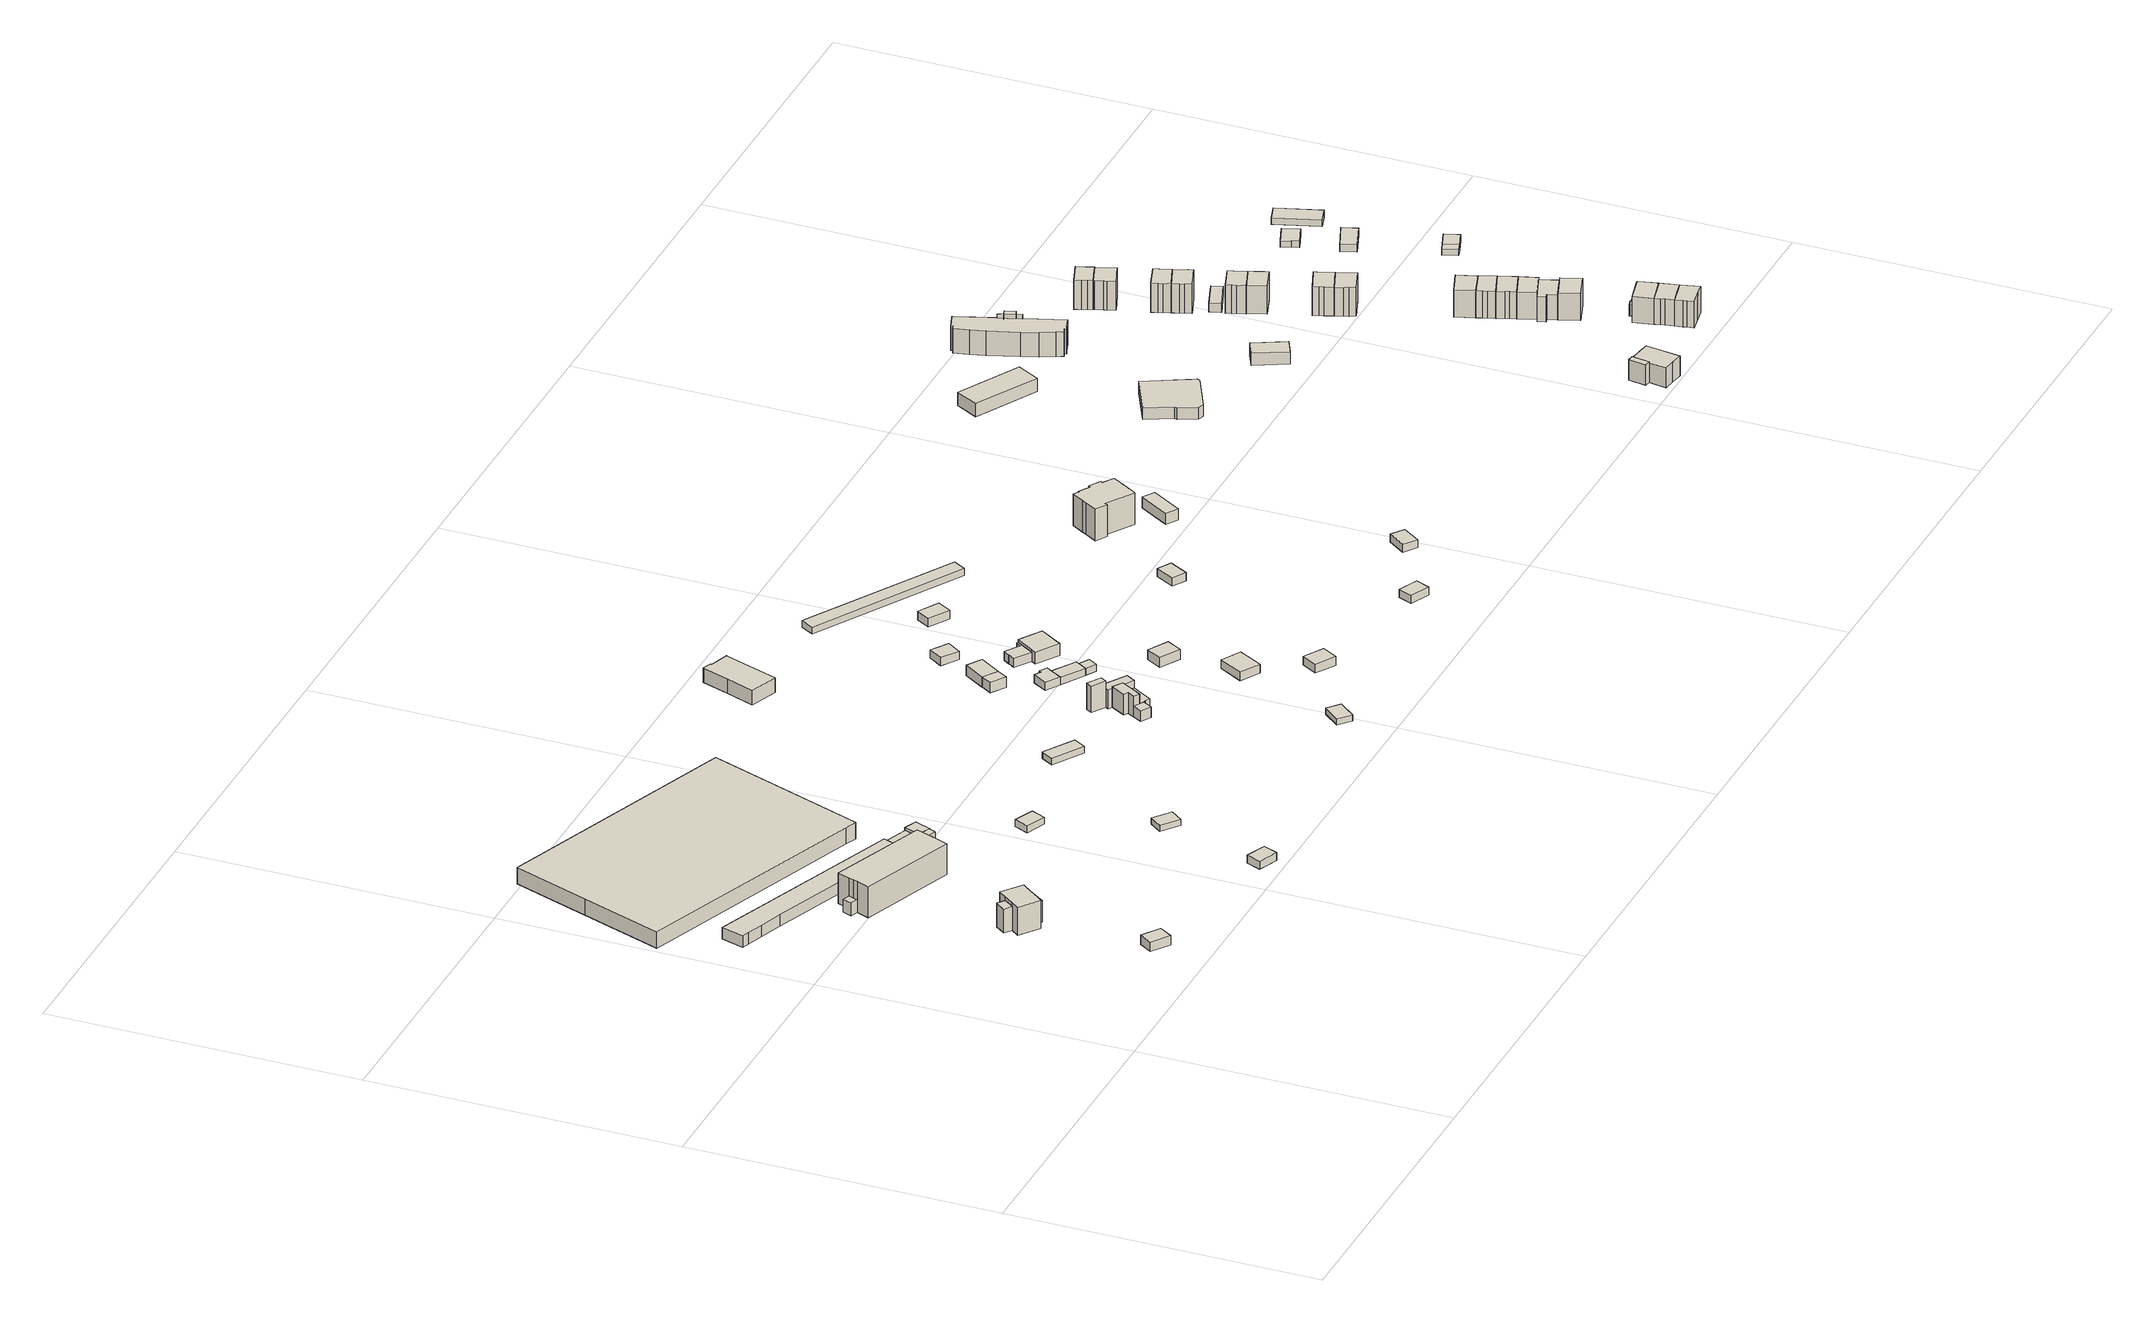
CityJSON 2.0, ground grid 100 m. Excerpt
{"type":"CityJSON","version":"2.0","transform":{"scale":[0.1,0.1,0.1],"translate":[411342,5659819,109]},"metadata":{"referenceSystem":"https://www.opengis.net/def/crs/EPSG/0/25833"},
"CityObjects":{
"building1":{"type":"Building","attributes":{"Dachtyp_tdc":"tdcGableRoof","Gemeindeschluessel":14612000,"Dachneigung":18.76,"QualitaetDacherkennung":79,"Geometrietyp2DReferenz":"3000","measuredHeight":3.49,"function":"31001_9998","roofType":"3100"},"geometry":[{"type":"Solid","lod":"1","boundaries":[[[[0,1,2,3]],[[4,5,6,7]],[[3,5,4,0]],[[2,6,5,3]],[[1,7,6,2]],[[0,4,7,1]]]]}]},
"building2":{"type":"Building","attributes":{"Gemeindeschluessel":14612000,"Geometrietyp2DReferenz":"3000","function":"31001_9998","roofType":"9999"},"children":["building2-1","building2-2","building2-3"]},
"building2-1":{"type":"BuildingPart","attributes":{"Dachtyp_tdc":"tdcGableRoof","Dachneigung":20.55,"QualitaetDacherkennung":60,"Geometrietyp2DReferenz":"3000","measuredHeight":8.42,"roofType":"3100"},"parents":["building2"],"geometry":[{"type":"Solid","lod":"1","boundaries":[[[[8,9,10,11]],[[12,13,14,15]],[[11,13,12,8]],[[10,14,13,11]],[[9,15,14,10]],[[8,12,15,9]]]]}]},
"building2-2":{"type":"BuildingPart","attributes":{"Dachtyp_tdc":"tdcHipRoof","Dachneigung":43.3,"QualitaetDacherkennung":81,"Geometrietyp2DReferenz":"3000","measuredHeight":11.44,"roofType":"3200"},"parents":["building2"],"geometry":[{"type":"Solid","lod":"1","boundaries":[[[[16,17,18,19,20,21,22,23,24]],[[25,26,27,12,15,28,29,30,31]],[[24,25,31,16]],[[23,26,25,24]],[[22,27,26,23]],[[21,12,27,22]],[[20,15,12,21]],[[19,28,15,20]],[[18,29,28,19]],[[17,30,29,18]],[[16,31,30,17]]]]}]},
"building2-3":{"type":"BuildingPart","attributes":{"Dachtyp_tdc":"tdcPolyFlatRoof","Dachneigung":22,"QualitaetDacherkennung":55,"Geometrietyp2DReferenz":"3000","measuredHeight":7.51,"roofType":"2100"},"parents":["building2"],"geometry":[{"type":"Solid","lod":"1","boundaries":[[[[32,33,34,35]],[[36,25,31,37]],[[35,25,36,32]],[[34,31,25,35]],[[33,37,31,34]],[[32,36,37,33]]]]}]},
"building3":{"type":"Building","attributes":{"Dachtyp_tdc":"tdcPolyFlatRoof","Gemeindeschluessel":14612000,"Dachneigung":0,"QualitaetDacherkennung":43,"Geometrietyp2DReferenz":"3000","measuredHeight":3.78,"function":"31001_9998","roofType":"1000"},"geometry":[{"type":"Solid","lod":"1","boundaries":[[[[38,39,40,41,42,43,44]],[[45,46,47,48,49,50,51]],[[44,46,45,38]],[[43,47,46,44]],[[42,48,47,43]],[[41,49,48,42]],[[40,50,49,41]],[[39,51,50,40]],[[38,45,51,39]]]]}]},
"building4":{"type":"Building","attributes":{"Gemeindeschluessel":14612000,"Geometrietyp2DReferenz":"3000","function":"31001_2000","roofType":"9999"},"children":["building4-1","building4-2"]},
"building4-1":{"type":"BuildingPart","attributes":{"Dachtyp_tdc":"tdcGableRoof","Dachneigung":36.92,"QualitaetDacherkennung":88,"Geometrietyp2DReferenz":"3000","measuredHeight":12.63,"roofType":"3100"},"parents":["building4"],"geometry":[{"type":"Solid","lod":"1","boundaries":[[[[52,53,54,55,56,57,58,59]],[[60,61,62,63,64,65,66,67]],[[58,61,60,59]],[[57,62,61,58]],[[56,63,62,57]],[[55,64,63,56]],[[54,65,64,55]],[[53,66,65,54]],[[52,67,66,53]],[[59,60,67,52]]]]}]},
"building4-2":{"type":"BuildingPart","attributes":{"Dachtyp_tdc":"tdcFreeFormRoof","Dachneigung":44.71,"QualitaetDacherkennung":30,"Geometrietyp2DReferenz":"3000","measuredHeight":4.96,"roofType":"5000"},"parents":["building4"],"geometry":[{"type":"Solid","lod":"1","boundaries":[[[[68,69,70,71]],[[60,72,73,62]],[[71,72,60,68]],[[70,73,72,71]],[[69,62,73,70]],[[68,60,62,69]]]]}]},
"building5":{"type":"Building","attributes":{"Dachtyp_tdc":"tdcPolyFlatRoof","Gemeindeschluessel":14612000,"Dachneigung":0,"QualitaetDacherkennung":41,"Geometrietyp2DReferenz":"3000","measuredHeight":5.49,"function":"31001_9998","roofType":"1000"},"geometry":[{"type":"Solid","lod":"1","boundaries":[[[[74,75,76,77,78,79,80]],[[81,82,83,84,85,86,87]],[[80,82,81,74]],[[79,83,82,80]],[[78,84,83,79]],[[77,85,84,78]],[[76,86,85,77]],[[75,87,86,76]],[[74,81,87,75]]]]}]},
"building6":{"type":"Building","attributes":{"Dachtyp_tdc":"tdcPolyFlatRoof","Gemeindeschluessel":14612000,"Dachneigung":0,"QualitaetDacherkennung":83,"Geometrietyp2DReferenz":"3000","measuredHeight":2.8,"function":"31001_9998","roofType":"1000"},"geometry":[{"type":"Solid","lod":"1","boundaries":[[[[88,89,90,91]],[[48,47,92,93]],[[91,47,48,88]],[[90,92,47,91]],[[89,93,92,90]],[[88,48,93,89]]]]}]},
"building7":{"type":"Building","attributes":{"Dachtyp_tdc":"tdcGableRoof","Gemeindeschluessel":14612000,"Dachneigung":10.22,"QualitaetDacherkennung":49,"Geometrietyp2DReferenz":"3000","measuredHeight":3.16,"function":"31001_9998","roofType":"3100"},"geometry":[{"type":"Solid","lod":"1","boundaries":[[[[94,95,96,97]],[[98,99,100,101]],[[97,99,98,94]],[[96,100,99,97]],[[95,101,100,96]],[[94,98,101,95]]]]}]},
"building8":{"type":"Building","attributes":{"Dachtyp_tdc":"tdcPolyFlatRoof","Gemeindeschluessel":14612000,"Dachneigung":3.29,"QualitaetDacherkennung":70,"Geometrietyp2DReferenz":"3000","measuredHeight":3.01,"function":"31001_9998","roofType":"2100"},"geometry":[{"type":"Solid","lod":"1","boundaries":[[[[102,103,104,105,106,107]],[[108,109,110,111,112,113]],[[107,109,108,102]],[[106,110,109,107]],[[105,111,110,106]],[[104,112,111,105]],[[103,113,112,104]],[[102,108,113,103]]]]}]},
"building9":{"type":"Building","attributes":{"Dachtyp_tdc":"tdcPolyFlatRoof","Gemeindeschluessel":14612000,"Dachneigung":0,"QualitaetDacherkennung":0,"Geometrietyp2DReferenz":"3000","BezugspunktDach":"2000","measuredHeight":3,"function":"31001_9998"},"geometry":[{"type":"Solid","lod":"1","boundaries":[[[[114,115,116,117,118,119]],[[120,121,122,123,124,125]],[[119,121,120,114]],[[118,122,121,119]],[[117,123,122,118]],[[116,124,123,117]],[[115,125,124,116]],[[114,120,125,115]]]]}]},
"building10":{"type":"Building","attributes":{"Dachtyp_tdc":"tdcPolyFlatRoof","Gemeindeschluessel":14612000,"Dachneigung":6.06,"QualitaetDacherkennung":74,"Geometrietyp2DReferenz":"3000","measuredHeight":2.63,"function":"31001_9998","roofType":"2100"},"geometry":[{"type":"Solid","lod":"1","boundaries":[[[[126,127,128,129]],[[130,131,132,133]],[[129,131,130,126]],[[128,132,131,129]],[[127,133,132,128]],[[126,130,133,127]]]]}]},
"building11":{"type":"Building","attributes":{"Dachtyp_tdc":"tdcGableRoof","Gemeindeschluessel":14612000,"Dachneigung":10.27,"QualitaetDacherkennung":65,"Geometrietyp2DReferenz":"3000","measuredHeight":2.64,"function":"31001_9998","roofType":"3100"},"geometry":[{"type":"Solid","lod":"1","boundaries":[[[[134,135,136,137]],[[138,139,140,141]],[[137,139,138,134]],[[136,140,139,137]],[[135,141,140,136]],[[134,138,141,135]]]]}]},
"building12":{"type":"Building","attributes":{"Dachtyp_tdc":"tdcGableRoof","Gemeindeschluessel":14612000,"Dachneigung":10.96,"QualitaetDacherkennung":40,"Geometrietyp2DReferenz":"3000","measuredHeight":2.46,"function":"31001_9998","roofType":"3100"},"geometry":[{"type":"Solid","lod":"1","boundaries":[[[[142,143,144,145]],[[146,147,148,149]],[[145,147,146,142]],[[144,148,147,145]],[[143,149,148,144]],[[142,146,149,143]]]]}]},
"building13":{"type":"Building","attributes":{"Gemeindeschluessel":14612000,"Dachorientierung":0,"MittlereTraufHoehe":114.81,"ObjektHoehe":3.58,"BodenHoehe":111.23,"Geometrietyp2DReferenz":"3000","BezugspunktDach":"2000","AbsoluteHoehe":114.81,"Dachflaeche":12.66,"measuredHeight":3.58,"function":"31001_9998","storeysAboveGround":1},"geometry":[{"type":"Solid","lod":"1","boundaries":[[[[150,151,152,153,154]],[[155,156,157,158,159]],[[154,156,155,150]],[[153,157,156,154]],[[152,158,157,153]],[[151,159,158,152]],[[150,155,159,151]]]]}]},
"building14":{"type":"Building","attributes":{"Gemeindeschluessel":14612000,"Dachneigung":90,"Dachorientierung":0,"MittlereTraufHoehe":117.95,"QualitaetDacherkennung":23,"ObjektHoehe":6.83,"BodenHoehe":111.12,"Geometrietyp2DReferenz":"3000","AbsoluteHoehe":117.95,"Dachflaeche":26.39,"measuredHeight":6.83,"function":"31001_9998","roofType":"1000","storeysAboveGround":2},"geometry":[{"type":"Solid","lod":"1","boundaries":[[[[160,161,162,163,164,165]],[[166,167,168,169,170,171]],[[165,167,166,160]],[[164,168,167,165]],[[163,169,168,164]],[[162,170,169,163]],[[161,171,170,162]],[[160,166,171,161]]]]}]},
"building15":{"type":"Building","attributes":{"Gemeindeschluessel":14612000,"Dachneigung":50.22,"Dachorientierung":-58.35,"MittlereTraufHoehe":119.28,"QualitaetDacherkennung":85,"ObjektHoehe":9.28,"BodenHoehe":110.99,"Geometrietyp2DReferenz":"3000","AbsoluteHoehe":120.27,"Dachflaeche":15.96,"measuredHeight":9.28,"function":"31001_9998","roofType":"3100","storeysAboveGround":3},"geometry":[{"type":"Solid","lod":"1","boundaries":[[[[172,173,174,175]],[[176,177,178,179]],[[175,177,176,172]],[[174,178,177,175]],[[173,179,178,174]],[[172,176,179,173]]]]}]},
"building16":{"type":"Building","attributes":{"Dachtyp_tdc":"tdcGableRoof","Gemeindeschluessel":14612000,"Dachneigung":14.35,"QualitaetDacherkennung":83,"Geometrietyp2DReferenz":"3000","measuredHeight":2.46,"function":"31001_9998","roofType":"3100"},"geometry":[{"type":"Solid","lod":"1","boundaries":[[[[180,181,182,183]],[[184,185,186,187]],[[183,185,184,180]],[[182,186,185,183]],[[181,187,186,182]],[[180,184,187,181]]]]}]},
"building17":{"type":"Building","attributes":{"Gemeindeschluessel":14612000,"Dachorientierung":0,"MittlereTraufHoehe":114.81,"ObjektHoehe":3.73,"BodenHoehe":111.08,"Geometrietyp2DReferenz":"3000","BezugspunktDach":"2000","AbsoluteHoehe":114.81,"Dachflaeche":32.13,"measuredHeight":3.73,"function":"31001_9998","storeysAboveGround":1},"geometry":[{"type":"Solid","lod":"1","boundaries":[[[[153,152,188,189,190,191,192]],[[170,169,193,194,195,196,197]],[[192,169,170,153]],[[191,193,169,192]],[[190,194,193,191]],[[189,195,194,190]],[[188,196,195,189]],[[152,197,196,188]],[[153,170,197,152]]]]}]},
"building18":{"type":"Building","attributes":{"Dachtyp_tdc":"tdcHipAndGableRoof","Gemeindeschluessel":14612000,"Dachneigung":10.67,"QualitaetDacherkennung":91,"Geometrietyp2DReferenz":"3000","measuredHeight":5.79,"function":"31001_9998","roofType":"5000"},"geometry":[{"type":"Solid","lod":"1","boundaries":[[[[198,199,200,201,202,203,204,205]],[[206,207,208,209,210,211,212,213]],[[205,207,206,198]],[[204,208,207,205]],[[203,209,208,204]],[[202,210,209,203]],[[201,211,210,202]],[[200,212,211,201]],[[199,213,212,200]],[[198,206,213,199]]]]}]},
"building19":{"type":"Building","attributes":{"Gemeindeschluessel":14612000,"Dachneigung":38.06,"Dachorientierung":-58.44,"MittlereTraufHoehe":116.89,"QualitaetDacherkennung":11,"ObjektHoehe":7.44,"BodenHoehe":111.04,"Geometrietyp2DReferenz":"3000","AbsoluteHoehe":118.48,"Dachflaeche":53.34,"measuredHeight":7.44,"function":"31001_9998","roofType":"3100","storeysAboveGround":2},"geometry":[{"type":"Solid","lod":"1","boundaries":[[[[214,215,216,217,218,219,220,221,222]],[[223,224,178,225,177,226,227,228,229]],[[222,224,223,214]],[[221,178,224,222]],[[220,225,178,221]],[[219,177,225,220]],[[218,226,177,219]],[[217,227,226,218]],[[216,228,227,217]],[[215,229,228,216]],[[214,223,229,215]]]]}]},
"building20":{"type":"Building","attributes":{"Dachtyp_tdc":"tdcGableRoof","Gemeindeschluessel":14612000,"Dachneigung":19.97,"QualitaetDacherkennung":73,"Geometrietyp2DReferenz":"3000","measuredHeight":3.93,"function":"31001_9998","roofType":"3100"},"geometry":[{"type":"Solid","lod":"1","boundaries":[[[[230,231,232,233]],[[234,235,236,237]],[[233,235,234,230]],[[232,236,235,233]],[[231,237,236,232]],[[230,234,237,231]]]]}]},
"building21":{"type":"Building","attributes":{"Dachtyp_tdc":"tdcPolyFlatRoof","Gemeindeschluessel":14612000,"Dachneigung":2.63,"QualitaetDacherkennung":85,"Geometrietyp2DReferenz":"3000","measuredHeight":2.84,"function":"31001_9998","roofType":"2100"},"geometry":[{"type":"Solid","lod":"1","boundaries":[[[[238,239,240,241,242,243,244]],[[245,246,247,248,249,250,251]],[[244,246,245,238]],[[243,247,246,244]],[[242,248,247,243]],[[241,249,248,242]],[[240,250,249,241]],[[239,251,250,240]],[[238,245,251,239]]]]}]},
"building22":{"type":"Building","attributes":{"Dachtyp_tdc":"tdcGableRoof","Gemeindeschluessel":14612000,"Dachneigung":19.87,"QualitaetDacherkennung":83,"Geometrietyp2DReferenz":"3000","measuredHeight":4.02,"function":"31001_9998","roofType":"3100"},"geometry":[{"type":"Solid","lod":"1","boundaries":[[[[233,232,252,253]],[[254,255,256,257]],[[253,255,254,233]],[[252,256,255,253]],[[232,257,256,252]],[[233,254,257,232]]]]}]},
"building23":{"type":"Building","attributes":{"Dachtyp_tdc":"tdcPolyFlatRoof","Gemeindeschluessel":14612000,"Dachneigung":2.85,"QualitaetDacherkennung":85,"Geometrietyp2DReferenz":"3000","measuredHeight":2.58,"function":"31001_9998","roofType":"2100"},"geometry":[{"type":"Solid","lod":"1","boundaries":[[[[258,259,260,261]],[[262,263,264,265]],[[261,263,262,258]],[[260,264,263,261]],[[259,265,264,260]],[[258,262,265,259]]]]}]},
"building24":{"type":"Building","attributes":{"Gemeindeschluessel":14612000,"Dachneigung":84.89,"Dachorientierung":0,"MittlereTraufHoehe":113.29,"QualitaetDacherkennung":95,"ObjektHoehe":2.46,"BodenHoehe":110.98,"Geometrietyp2DReferenz":"3000","AbsoluteHoehe":113.45,"Dachflaeche":13.43,"measuredHeight":2.46,"function":"31001_9998","roofType":"2100","storeysAboveGround":1},"geometry":[{"type":"Solid","lod":"1","boundaries":[[[[261,266,267,268]],[[269,270,271,272]],[[268,270,269,261]],[[267,271,270,268]],[[266,272,271,267]],[[261,269,272,266]]]]}]},
"building25":{"type":"Building","attributes":{"Dachtyp_tdc":"tdcGableRoof","Gemeindeschluessel":14612000,"Dachneigung":10.05,"QualitaetDacherkennung":72,"Geometrietyp2DReferenz":"3000","measuredHeight":3.07,"function":"31001_9998","roofType":"3100"},"geometry":[{"type":"Solid","lod":"1","boundaries":[[[[273,274,275,276]],[[277,278,279,280]],[[276,278,277,273]],[[275,279,278,276]],[[274,280,279,275]],[[273,277,280,274]]]]}]},
"building26":{"type":"Building","attributes":{"Dachtyp_tdc":"tdcHipAndGableRoof","Gemeindeschluessel":14612000,"Dachneigung":10.81,"QualitaetDacherkennung":69,"Geometrietyp2DReferenz":"3000","measuredHeight":3.48,"function":"31001_9998","roofType":"5000"},"geometry":[{"type":"Solid","lod":"1","boundaries":[[[[281,282,283,284]],[[285,286,287,288]],[[284,286,285,281]],[[283,287,286,284]],[[282,288,287,283]],[[281,285,288,282]]]]}]},
"building27":{"type":"Building","attributes":{"Gemeindeschluessel":14612000,"Geometrietyp2DReferenz":"3000","function":"31001_9998","roofType":"9999"},"children":["building27-1","building27-2"]},
"building27-1":{"type":"BuildingPart","attributes":{"Dachtyp_tdc":"tdcGableRoof","Dachneigung":31.7,"QualitaetDacherkennung":81,"Geometrietyp2DReferenz":"3000","measuredHeight":4.38,"roofType":"3100"},"parents":["building27"],"geometry":[{"type":"Solid","lod":"1","boundaries":[[[[289,290,291,292,293,294,295,296,297]],[[298,299,300,301,302,303,304,305,306]],[[297,299,298,289]],[[296,300,299,297]],[[295,301,300,296]],[[294,302,301,295]],[[293,303,302,294]],[[292,304,303,293]],[[291,305,304,292]],[[290,306,305,291]],[[289,298,306,290]]]]}]},
"building27-2":{"type":"BuildingPart","attributes":{"Dachtyp_tdc":"tdcGableRoof","Dachneigung":28.11,"QualitaetDacherkennung":54,"Geometrietyp2DReferenz":"3000","measuredHeight":5.59,"roofType":"3100"},"parents":["building27"],"geometry":[{"type":"Solid","lod":"1","boundaries":[[[[307,308,309,310,311]],[[312,313,301,299,314]],[[311,313,312,307]],[[310,301,313,311]],[[309,299,301,310]],[[308,314,299,309]],[[307,312,314,308]]]]}]},
"building28":{"type":"Building","attributes":{"Dachtyp_tdc":"tdcPolyFlatRoof","Gemeindeschluessel":14612000,"Dachneigung":7.07,"QualitaetDacherkennung":55,"Geometrietyp2DReferenz":"3000","measuredHeight":3.62,"function":"31001_9998","roofType":"2100"},"geometry":[{"type":"Solid","lod":"1","boundaries":[[[[315,316,317,318]],[[319,320,321,322]],[[318,320,319,315]],[[317,321,320,318]],[[316,322,321,317]],[[315,319,322,316]]]]}]},
"building29":{"type":"Building","attributes":{"Dachtyp_tdc":"tdcPolyFlatRoof","Gemeindeschluessel":14612000,"Dachneigung":5.15,"QualitaetDacherkennung":80,"Geometrietyp2DReferenz":"3000","measuredHeight":3.19,"function":"31001_9998","roofType":"2100"},"geometry":[{"type":"Solid","lod":"1","boundaries":[[[[323,324,325,326]],[[327,328,329,330]],[[326,328,327,323]],[[325,329,328,326]],[[324,330,329,325]],[[323,327,330,324]]]]}]},
"building30":{"type":"Building","attributes":{"Dachtyp_tdc":"tdcGableRoof","Gemeindeschluessel":14612000,"Dachneigung":17.41,"QualitaetDacherkennung":77,"Geometrietyp2DReferenz":"3000","measuredHeight":3.36,"function":"31001_9998","roofType":"3100"},"geometry":[{"type":"Solid","lod":"1","boundaries":[[[[331,332,333,334]],[[335,336,337,338]],[[334,336,335,331]],[[333,337,336,334]],[[332,338,337,333]],[[331,335,338,332]]]]}]},
"building31":{"type":"Building","attributes":{"Dachtyp_tdc":"tdcPolyFlatRoof","Gemeindeschluessel":14612000,"Dachneigung":2.68,"QualitaetDacherkennung":84,"Geometrietyp2DReferenz":"3000","measuredHeight":2.39,"function":"31001_2463","roofType":"2100"},"geometry":[{"type":"Solid","lod":"1","boundaries":[[[[339,340,341,342]],[[343,344,345,346]],[[342,344,343,339]],[[341,345,344,342]],[[340,346,345,341]],[[339,343,346,340]]]]}]},
"building32":{"type":"Building","attributes":{"Dachtyp_tdc":"tdcGableRoof","Gemeindeschluessel":14612000,"Dachneigung":17.15,"QualitaetDacherkennung":74,"Geometrietyp2DReferenz":"3000","measuredHeight":3.18,"function":"31001_9998","roofType":"3100"},"geometry":[{"type":"Solid","lod":"1","boundaries":[[[[347,348,349,350]],[[351,352,353,354]],[[350,352,351,347]],[[349,353,352,350]],[[348,354,353,349]],[[347,351,354,348]]]]}]},
"building33":{"type":"Building","attributes":{"Dachtyp_tdc":"tdcGableRoof","Gemeindeschluessel":14612000,"Dachneigung":19.45,"QualitaetDacherkennung":56,"Geometrietyp2DReferenz":"3000","measuredHeight":3.35,"function":"31001_9998","roofType":"3100"},"geometry":[{"type":"Solid","lod":"1","boundaries":[[[[355,356,357,358]],[[359,360,361,362]],[[358,360,359,355]],[[357,361,360,358]],[[356,362,361,357]],[[355,359,362,356]]]]}]},
"building34":{"type":"Building","attributes":{"Dachtyp_tdc":"tdcGableRoof","Gemeindeschluessel":14612000,"Dachneigung":18.23,"QualitaetDacherkennung":83,"Geometrietyp2DReferenz":"3000","measuredHeight":3.17,"function":"31001_9998","roofType":"3100"},"geometry":[{"type":"Solid","lod":"1","boundaries":[[[[363,364,365,366]],[[367,368,369,370]],[[366,368,367,363]],[[365,369,368,366]],[[364,370,369,365]],[[363,367,370,364]]]]}]},
"building35":{"type":"Building","attributes":{"Dachtyp_tdc":"tdcGableRoof","Gemeindeschluessel":14612000,"Dachneigung":39.21,"QualitaetDacherkennung":59,"Geometrietyp2DReferenz":"3000","measuredHeight":13.06,"function":"31001_9998","roofType":"3100"},"geometry":[{"type":"Solid","lod":"1","boundaries":[[[[371,372,373,374,375,376,377,378,379,380,381,382,383,384,385,386,387,388,389]],[[390,391,392,393,394,395,396,397,398,399,400,401,402,403,404,405,406,407,408]],[[389,391,390,371]],[[388,392,391,389]],[[387,393,392,388]],[[386,394,393,387]],[[385,395,394,386]],[[384,396,395,385]],[[383,397,396,384]],[[382,398,397,383]],[[381,399,398,382]],[[380,400,399,381]],[[379,401,400,380]],[[378,402,401,379]],[[377,403,402,378]],[[376,404,403,377]],[[375,405,404,376]],[[374,406,405,375]],[[373,407,406,374]],[[372,408,407,373]],[[371,390,408,372]]]]}]},
"building36":{"type":"Building","attributes":{"Dachtyp_tdc":"tdcPolyFlatRoof","Gemeindeschluessel":14612000,"Dachneigung":3.29,"QualitaetDacherkennung":77,"Geometrietyp2DReferenz":"3000","measuredHeight":3.8,"function":"31001_9998","roofType":"2100"},"geometry":[{"type":"Solid","lod":"1","boundaries":[[[[409,410,411,412]],[[413,414,415,416]],[[412,414,413,409]],[[411,415,414,412]],[[410,416,415,411]],[[409,413,416,410]]]]}]},
"building37":{"type":"Building","attributes":{"Dachtyp_tdc":"tdcPolyFlatRoof","Gemeindeschluessel":14612000,"Dachneigung":0,"QualitaetDacherkennung":84,"Geometrietyp2DReferenz":"3000","measuredHeight":3.96,"function":"31001_2000","roofType":"1000"},"geometry":[{"type":"Solid","lod":"1","boundaries":[[[[417,418,419,420,421,422,423,424]],[[425,426,427,428,429,430,431,432]],[[424,426,425,417]],[[423,427,426,424]],[[422,428,427,423]],[[421,429,428,422]],[[420,430,429,421]],[[419,431,430,420]],[[418,432,431,419]],[[417,425,432,418]]]]}]},
"building38":{"type":"Building","attributes":{"Dachtyp_tdc":"tdcPolyFlatRoof","Gemeindeschluessel":14612000,"Dachneigung":4.8,"QualitaetDacherkennung":87,"Geometrietyp2DReferenz":"3000","measuredHeight":4.77,"function":"31001_2000","roofType":"2100"},"geometry":[{"type":"Solid","lod":"1","boundaries":[[[[433,434,435,436]],[[437,438,439,440]],[[436,438,437,433]],[[435,439,438,436]],[[434,440,439,435]],[[433,437,440,434]]]]}]},
"building39":{"type":"Building","attributes":{"Dachtyp_tdc":"tdcPolyFlatRoof","Gemeindeschluessel":14612000,"Dachneigung":0,"QualitaetDacherkennung":77,"Geometrietyp2DReferenz":"3000","measuredHeight":4.09,"function":"31001_9998","roofType":"1000"},"geometry":[{"type":"Solid","lod":"1","boundaries":[[[[441,442,443,444]],[[445,446,447,448]],[[444,446,445,441]],[[443,447,446,444]],[[442,448,447,443]],[[441,445,448,442]]]]}]},
"building40":{"type":"Building","attributes":{"Gemeindeschluessel":14612000,"Geometrietyp2DReferenz":"3000","function":"31001_2000","roofType":"9999"},"children":["building40-1","building40-2"]},
"building40-1":{"type":"BuildingPart","attributes":{"Dachtyp_tdc":"tdcPolyFlatRoof","Dachneigung":39.22,"QualitaetDacherkennung":48,"Geometrietyp2DReferenz":"3000","measuredHeight":10.29,"roofType":"2100"},"parents":["building40"],"geometry":[{"type":"Solid","lod":"1","boundaries":[[[[449,450,451,452,453,454,455]],[[456,457,458,459,460,461,462]],[[455,456,462,449]],[[454,457,456,455]],[[453,458,457,454]],[[452,459,458,453]],[[451,460,459,452]],[[450,461,460,451]],[[449,462,461,450]]]]}]},
"building40-2":{"type":"BuildingPart","attributes":{"Dachtyp_tdc":"tdcGableRoof","Dachneigung":13.71,"QualitaetDacherkennung":61,"Geometrietyp2DReferenz":"3000","measuredHeight":9.02,"roofType":"3100"},"parents":["building40"],"geometry":[{"type":"Solid","lod":"1","boundaries":[[[[463,464,465,466,467,468,469,470,471,472,473,474,475,476,477,478,479,480,481]],[[482,483,484,485,486,487,488,489,490,491,492,493,462,461,460,494,495,496,497]],[[481,483,482,463]],[[480,484,483,481]],[[479,485,484,480]],[[478,486,485,479]],[[477,487,486,478]],[[476,488,487,477]],[[475,489,488,476]],[[474,490,489,475]],[[473,491,490,474]],[[472,492,491,473]],[[471,493,492,472]],[[470,462,493,471]],[[469,461,462,470]],[[468,460,461,469]],[[467,494,460,468]],[[466,495,494,467]],[[465,496,495,466]],[[464,497,496,465]],[[463,482,497,464]]]]}]},
"building41":{"type":"Building","attributes":{"Gemeindeschluessel":14612000,"Geometrietyp2DReferenz":"3000","function":"31001_9998","roofType":"9999"},"children":["building41-1","building41-2"]},
"building41-1":{"type":"BuildingPart","attributes":{"Dachtyp_tdc":"tdcPolyFlatRoof","Dachneigung":13.84,"QualitaetDacherkennung":83,"Geometrietyp2DReferenz":"3000","measuredHeight":7.12,"roofType":"2100"},"parents":["building41"],"geometry":[{"type":"Solid","lod":"1","boundaries":[[[[498,499,500,501]],[[502,503,504,505]],[[501,503,502,498]],[[500,504,503,501]],[[499,505,504,500]],[[498,502,505,499]]]]}]},
"building41-2":{"type":"BuildingPart","attributes":{"Dachtyp_tdc":"tdcGableRoof","Dachneigung":47.45,"QualitaetDacherkennung":80,"Geometrietyp2DReferenz":"3000","measuredHeight":8.79,"roofType":"3100"},"parents":["building41"],"geometry":[{"type":"Solid","lod":"1","boundaries":[[[[506,507,508,509,510,511,512,513,514]],[[515,516,517,518,502,505,519,520,521]],[[514,516,515,506]],[[513,517,516,514]],[[512,518,517,513]],[[511,502,518,512]],[[510,505,502,511]],[[509,519,505,510]],[[508,520,519,509]],[[507,521,520,508]],[[506,515,521,507]]]]}]},
"building42":{"type":"Building","attributes":{"Dachtyp_tdc":"tdcFreeFormRoof","Gemeindeschluessel":14612000,"Dachneigung":47.28,"QualitaetDacherkennung":59,"Geometrietyp2DReferenz":"3000","measuredHeight":11.76,"function":"31001_9998","roofType":"5000"},"geometry":[{"type":"Solid","lod":"1","boundaries":[[[[522,523,524,525,526,527]],[[528,529,530,531,532,533]],[[527,529,528,522]],[[526,530,529,527]],[[525,531,530,526]],[[524,532,531,525]],[[523,533,532,524]],[[522,528,533,523]]]]}]},
"building43":{"type":"Building","attributes":{"Dachtyp_tdc":"tdcHipAndGableRoof","Gemeindeschluessel":14612000,"Dachneigung":47.09,"QualitaetDacherkennung":64,"Geometrietyp2DReferenz":"3000","measuredHeight":11.79,"function":"31001_9998","roofType":"5000"},"geometry":[{"type":"Solid","lod":"1","boundaries":[[[[534,535,536,537,538,539,540,541]],[[542,533,543,532,544,545,546,547]],[[541,533,542,534]],[[540,543,533,541]],[[539,532,543,540]],[[538,544,532,539]],[[537,545,544,538]],[[536,546,545,537]],[[535,547,546,536]],[[534,542,547,535]]]]}]},
"building44":{"type":"Building","attributes":{"Dachtyp_tdc":"tdcFreeFormRoof","Gemeindeschluessel":14612000,"Dachneigung":46.63,"QualitaetDacherkennung":53,"Geometrietyp2DReferenz":"3000","measuredHeight":12,"function":"31001_9998","roofType":"5000"},"geometry":[{"type":"Solid","lod":"1","boundaries":[[[[548,549,550,551,552,553,554,555]],[[556,557,558,559,560,561,562,563]],[[555,557,556,548]],[[554,558,557,555]],[[553,559,558,554]],[[552,560,559,553]],[[551,561,560,552]],[[550,562,561,551]],[[549,563,562,550]],[[548,556,563,549]]]]}]},
"building45":{"type":"Building","attributes":{"Dachtyp_tdc":"tdcFreeFormRoof","Gemeindeschluessel":14612000,"Dachneigung":48.31,"QualitaetDacherkennung":63,"Geometrietyp2DReferenz":"3000","measuredHeight":12.08,"function":"31001_9998","roofType":"5000"},"geometry":[{"type":"Solid","lod":"1","boundaries":[[[[548,564,565,566,567,568,569,549]],[[556,563,570,571,572,573,574,575]],[[549,563,556,548]],[[569,570,563,549]],[[568,571,570,569]],[[567,572,571,568]],[[566,573,572,567]],[[565,574,573,566]],[[564,575,574,565]],[[548,556,575,564]]]]}]},
"building46":{"type":"Building","attributes":{"Dachtyp_tdc":"tdcHipAndGableRoof","Gemeindeschluessel":14612000,"Dachneigung":45.69,"QualitaetDacherkennung":66,"Geometrietyp2DReferenz":"3000","measuredHeight":11.67,"function":"31001_9998","roofType":"5000"},"geometry":[{"type":"Solid","lod":"1","boundaries":[[[[576,577,578,579,580,581,582,583,584]],[[585,586,587,588,589,590,591,592,593]],[[584,586,585,576]],[[583,587,586,584]],[[582,588,587,583]],[[581,589,588,582]],[[580,590,589,581]],[[579,591,590,580]],[[578,592,591,579]],[[577,593,592,578]],[[576,585,593,577]]]]}]},
"building47":{"type":"Building","attributes":{"Dachtyp_tdc":"tdcHipAndGableRoof","Gemeindeschluessel":14612000,"Dachneigung":47.74,"QualitaetDacherkennung":68,"Geometrietyp2DReferenz":"3000","measuredHeight":11.58,"function":"31001_9998","roofType":"5000"},"geometry":[{"type":"Solid","lod":"1","boundaries":[[[[576,584,583,594,595,596,597]],[[598,599,600,601,602,603,604]],[[597,599,598,576]],[[596,600,599,597]],[[595,601,600,596]],[[594,602,601,595]],[[583,603,602,594]],[[584,604,603,583]],[[576,598,604,584]]]]}]},
"building48":{"type":"Building","attributes":{"Dachtyp_tdc":"tdcPolyFlatRoof","Gemeindeschluessel":14612000,"Dachneigung":3.42,"QualitaetDacherkennung":79,"Geometrietyp2DReferenz":"3000","measuredHeight":3.32,"function":"31001_9998","roofType":"2100"},"geometry":[{"type":"Solid","lod":"1","boundaries":[[[[605,606,607,608]],[[609,610,611,612]],[[608,610,609,605]],[[607,611,610,608]],[[606,612,611,607]],[[605,609,612,606]]]]}]},
"building49":{"type":"Building","attributes":{"Dachtyp_tdc":"tdcFreeFormRoof","Gemeindeschluessel":14612000,"Dachneigung":47.65,"QualitaetDacherkennung":68,"Geometrietyp2DReferenz":"3000","measuredHeight":12.05,"function":"31001_9998","roofType":"5000"},"geometry":[{"type":"Solid","lod":"1","boundaries":[[[[613,614,615,616,617,618,619]],[[620,621,622,623,624,625,626]],[[619,621,620,613]],[[618,622,621,619]],[[617,623,622,618]],[[616,624,623,617]],[[615,625,624,616]],[[614,626,625,615]],[[613,620,626,614]]]]}]},
"building50":{"type":"Building","attributes":{"Dachtyp_tdc":"tdcFreeFormRoof","Gemeindeschluessel":14612000,"Dachneigung":47.8,"QualitaetDacherkennung":63,"Geometrietyp2DReferenz":"3000","measuredHeight":12.03,"function":"31001_9998","roofType":"5000"},"geometry":[{"type":"Solid","lod":"1","boundaries":[[[[613,627,628,629,630,631,614]],[[620,626,632,633,634,635,636]],[[614,626,620,613]],[[631,632,626,614]],[[630,633,632,631]],[[629,634,633,630]],[[628,635,634,629]],[[627,636,635,628]],[[613,620,636,627]]]]}]},
"building51":{"type":"Building","attributes":{"Dachtyp_tdc":"tdcHipAndGableRoof","Gemeindeschluessel":14612000,"Dachneigung":46.81,"QualitaetDacherkennung":69,"Geometrietyp2DReferenz":"3000","measuredHeight":11.4,"function":"31001_9998","roofType":"5000"},"geometry":[{"type":"Solid","lod":"1","boundaries":[[[[637,638,639,640]],[[641,642,643,644]],[[640,642,641,637]],[[639,643,642,640]],[[638,644,643,639]],[[637,641,644,638]]]]}]},
"building52":{"type":"Building","attributes":{"Dachtyp_tdc":"tdcFreeFormRoof","Gemeindeschluessel":14612000,"Dachneigung":45.9,"QualitaetDacherkennung":68,"Geometrietyp2DReferenz":"3000","measuredHeight":11.44,"function":"31001_9998","roofType":"5000"},"geometry":[{"type":"Solid","lod":"1","boundaries":[[[[645,646,638,637,647,648]],[[649,650,651,641,644,652]],[[648,650,649,645]],[[647,651,650,648]],[[637,641,651,647]],[[638,644,641,637]],[[646,652,644,638]],[[645,649,652,646]]]]}]},
"building53":{"type":"Building","attributes":{"Dachtyp_tdc":"tdcGableRoof","Gemeindeschluessel":14612000,"Dachneigung":47.06,"QualitaetDacherkennung":69,"Geometrietyp2DReferenz":"3000","measuredHeight":11.41,"function":"31001_9998","roofType":"3100"},"geometry":[{"type":"Solid","lod":"1","boundaries":[[[[653,654,655,656,657,658,659,660,661]],[[662,663,664,665,666,667,668,669,670]],[[661,663,662,653]],[[660,664,663,661]],[[659,665,664,660]],[[658,666,665,659]],[[657,667,666,658]],[[656,668,667,657]],[[655,669,668,656]],[[654,670,669,655]],[[653,662,670,654]]]]}]},
"building54":{"type":"Building","attributes":{"Dachtyp_tdc":"tdcFreeFormRoof","Gemeindeschluessel":14612000,"Dachneigung":46.89,"QualitaetDacherkennung":70,"Geometrietyp2DReferenz":"3000","measuredHeight":11.46,"function":"31001_9998","roofType":"5000"},"geometry":[{"type":"Solid","lod":"1","boundaries":[[[[645,671,672,673,674,646]],[[649,652,675,676,677,678]],[[646,652,649,645]],[[674,675,652,646]],[[673,676,675,674]],[[672,677,676,673]],[[671,678,677,672]],[[645,649,678,671]]]]}]},
"building55":{"type":"Building","attributes":{"Dachtyp_tdc":"tdcGableRoof","Gemeindeschluessel":14612000,"Dachneigung":47.41,"QualitaetDacherkennung":67,"Geometrietyp2DReferenz":"3000","measuredHeight":11.42,"function":"31001_9998","roofType":"3100"},"geometry":[{"type":"Solid","lod":"1","boundaries":[[[[674,673,679,680]],[[675,666,664,676]],[[680,666,675,674]],[[679,664,666,680]],[[673,676,664,679]],[[674,675,676,673]]]]}]},
"building56":{"type":"Building","attributes":{"Dachtyp_tdc":"tdcGableRoof","Gemeindeschluessel":14612000,"Dachneigung":47.01,"QualitaetDacherkennung":70,"Geometrietyp2DReferenz":"3000","measuredHeight":11.4,"function":"31001_9998","roofType":"3100"},"geometry":[{"type":"Solid","lod":"1","boundaries":[[[[681,682,683,684,685,686,687,688]],[[689,690,691,692,693,694,695,696]],[[688,690,689,681]],[[687,691,690,688]],[[686,692,691,687]],[[685,693,692,686]],[[684,694,693,685]],[[683,695,694,684]],[[682,696,695,683]],[[681,689,696,682]]]]}]},
"building57":{"type":"Building","attributes":{"Dachtyp_tdc":"tdcGableRoof","Gemeindeschluessel":14612000,"Dachneigung":45.75,"QualitaetDacherkennung":73,"Geometrietyp2DReferenz":"3000","measuredHeight":11.24,"function":"31001_9998","roofType":"3100"},"geometry":[{"type":"Solid","lod":"1","boundaries":[[[[697,698,688,699,686,700,701,702]],[[703,704,705,706,707,708,709,710]],[[702,704,703,697]],[[701,705,704,702]],[[700,706,705,701]],[[686,707,706,700]],[[699,708,707,686]],[[688,709,708,699]],[[698,710,709,688]],[[697,703,710,698]]]]}]},
"building58":{"type":"Building","attributes":{"Dachtyp_tdc":"tdcHipAndGableRoof","Gemeindeschluessel":14612000,"Dachneigung":47.03,"QualitaetDacherkennung":71,"Geometrietyp2DReferenz":"3000","measuredHeight":11.46,"function":"31001_9998","roofType":"5000"},"geometry":[{"type":"Solid","lod":"1","boundaries":[[[[711,712,713,714]],[[667,715,716,669]],[[714,715,667,711]],[[713,716,715,714]],[[712,669,716,713]],[[711,667,669,712]]]]}]},
"building59":{"type":"Building","attributes":{"Gemeindeschluessel":14612000,"Geometrietyp2DReferenz":"3000","function":"31001_9998","roofType":"9999"},"children":["building59-1","building59-2"]},
"building59-1":{"type":"BuildingPart","attributes":{"Dachtyp_tdc":"tdcPolyFlatRoof","Dachneigung":0,"QualitaetDacherkennung":39,"Geometrietyp2DReferenz":"3000","measuredHeight":3.8,"roofType":"1000"},"parents":["building59"],"geometry":[{"type":"Solid","lod":"1","boundaries":[[[[717,718,719,720,721,722]],[[723,724,725,726,727,728]],[[722,724,723,717]],[[721,725,724,722]],[[720,726,725,721]],[[719,727,726,720]],[[718,728,727,719]],[[717,723,728,718]]]]}]},
"building59-2":{"type":"BuildingPart","attributes":{"Dachtyp_tdc":"tdcHipAndGableRoof","Dachneigung":46.1,"QualitaetDacherkennung":71,"Geometrietyp2DReferenz":"3000","measuredHeight":11.37,"roofType":"5000"},"parents":["building59"],"geometry":[{"type":"Solid","lod":"1","boundaries":[[[[702,701,700,729,730,731,732]],[[733,734,728,727,735,736,737]],[[732,734,733,702]],[[731,728,734,732]],[[730,727,728,731]],[[729,735,727,730]],[[700,736,735,729]],[[701,737,736,700]],[[702,733,737,701]]]]}]},
"building60":{"type":"Building","attributes":{"Dachtyp_tdc":"tdcPolyFlatRoof","Gemeindeschluessel":14612000,"Dachneigung":4.02,"QualitaetDacherkennung":80,"Geometrietyp2DReferenz":"3000","measuredHeight":2.21,"function":"31001_9998","roofType":"2100"},"geometry":[{"type":"Solid","lod":"1","boundaries":[[[[738,739,740,741]],[[742,743,744,745]],[[741,743,742,738]],[[740,744,743,741]],[[739,745,744,740]],[[738,742,745,739]]]]}]},
"building61":{"type":"Building","attributes":{"Dachtyp_tdc":"tdcPolyFlatRoof","Gemeindeschluessel":14612000,"Dachneigung":3.54,"QualitaetDacherkennung":76,"Geometrietyp2DReferenz":"3000","measuredHeight":2.32,"function":"31001_9998","roofType":"2100"},"geometry":[{"type":"Solid","lod":"1","boundaries":[[[[746,747,748,749,750]],[[751,752,753,754,755]],[[750,752,751,746]],[[749,753,752,750]],[[748,754,753,749]],[[747,755,754,748]],[[746,751,755,747]]]]}]},
"building62":{"type":"Building","attributes":{"Dachtyp_tdc":"tdcPolyFlatRoof","Gemeindeschluessel":14612000,"Dachneigung":0,"QualitaetDacherkennung":23,"Geometrietyp2DReferenz":"3000","measuredHeight":2.53,"function":"31001_9998","roofType":"1000"},"geometry":[{"type":"Solid","lod":"1","boundaries":[[[[756,757,758,759,760]],[[761,762,763,764,765]],[[760,762,761,756]],[[759,763,762,760]],[[758,764,763,759]],[[757,765,764,758]],[[756,761,765,757]]]]}]},
"building63":{"type":"Building","attributes":{"Dachtyp_tdc":"tdcPolyFlatRoof","Gemeindeschluessel":14612000,"Dachneigung":3.65,"QualitaetDacherkennung":87,"Geometrietyp2DReferenz":"3000","measuredHeight":2.27,"function":"31001_9998","roofType":"2100"},"geometry":[{"type":"Solid","lod":"1","boundaries":[[[[739,766,767,740]],[[768,769,770,771]],[[740,769,768,739]],[[767,770,769,740]],[[766,771,770,767]],[[739,768,771,766]]]]}]},
"building64":{"type":"Building","attributes":{"Dachtyp_tdc":"tdcPolyFlatRoof","Gemeindeschluessel":14612000,"Dachneigung":2.67,"QualitaetDacherkennung":72,"Geometrietyp2DReferenz":"3000","measuredHeight":2.34,"function":"31001_9998","roofType":"2100"},"geometry":[{"type":"Solid","lod":"1","boundaries":[[[[772,773,774,775]],[[776,777,778,779]],[[775,777,776,772]],[[774,778,777,775]],[[773,779,778,774]],[[772,776,779,773]]]]}]}
},
"vertices":[
[579,124,57],[607,166,57],[549,205,57],[521,164,57],[579,124,26],[521,164,26],[549,205,26],[607,166,26],
[484,580,104],[508,611,104],[486,629,104],[461,597,104],[484,580,24],[461,597,24],[486,629,24],[508,611,24],
[567,560,118],[587,585,118],[589,588,118],[527,636,118],[508,611,118],[484,580,118],[465,555,118],[527,508,118],[546,532,118],[546,532,24],[527,508,24],[465,555,24],[527,636,24],[589,588,24],[587,585,24],[567,560,24],
[563,519,95],[584,547,95],[567,560,95],[546,532,95],[563,519,24],[584,547,24],
[98,1264,62],[124,1255,62],[176,1236,62],[253,1210,62],[742,1028,62],[767,1097,62],[121,1337,62],[98,1264,24],[121,1337,24],[767,1097,24],[742,1028,24],[253,1210,24],[176,1236,24],[124,1255,24],
[390,991,129],[705,875,129],[725,928,129],[746,985,129],[432,1102,129],[417,1062,129],[410,1045,129],[406,1032,129],[406,1032,26],[410,1045,26],[417,1062,26],[432,1102,26],[746,985,26],[725,928,26],[705,875,26],[390,991,26],
[406,1032,69],[417,1062,69],[392,1071,69],[381,1041,69],[381,1041,26],[392,1071,26],
[762,1215,76],[801,1200,76],[897,1461,76],[990,1715,76],[191,2006,76],[100,1756,76],[4,1493,76],[762,1215,21],[4,1493,21],[100,1756,21],[191,2006,21],[990,1715,21],[897,1461,21],[801,1200,21],
[742,1028,52],[826,997,52],[851,1066,52],[767,1097,52],[851,1066,24],[826,997,24],
[1075,50,54],[1140,24,54],[1159,70,54],[1094,96,54],[1075,50,27],[1094,96,27],[1159,70,27],[1140,24,27],
[871,980,56],[873,986,56],[880,1003,56],[859,1011,56],[842,1017,56],[834,994,56],[871,980,27],[834,994,27],[842,1017,27],[859,1011,27],[880,1003,27],[873,986,27],
[842,1017,54],[859,1011,54],[880,1003,54],[884,1001,54],[904,1055,54],[862,1071,54],[842,1017,24],[862,1071,24],[904,1055,24],[884,1001,24],[880,1003,24],[859,1011,24],
[1099,771,48],[1035,798,48],[1015,752,48],[1080,725,48],[1099,771,25],[1080,725,25],[1015,752,25],[1035,798,25],
[1170,402,44],[1225,358,44],[1256,397,44],[1201,440,44],[1170,402,23],[1201,440,23],[1256,397,23],[1225,358,23],
[1430,875,44],[1405,835,44],[1504,774,44],[1528,814,44],[1430,875,22],[1528,814,22],[1504,774,22],[1405,835,22],
[1733,692,58],[1765,673,58],[1782,703,58],[1769,711,58],[1750,722,58],[1733,692,22],[1750,722,22],[1769,711,22],[1782,703,22],[1765,673,22],
[1764,745,90],[1750,722,90],[1769,711,90],[1811,780,90],[1779,800,90],[1751,753,90],[1764,745,21],[1751,753,21],[1779,800,21],[1811,780,21],[1769,711,21],[1750,722,21],
[1741,865,108],[1729,845,108],[1773,818,108],[1785,838,108],[1741,865,20],[1785,838,20],[1773,818,20],[1729,845,20],
[1927,159,45],[1965,126,45],[2010,179,45],[1972,212,45],[1927,159,24],[1972,212,24],[2010,179,24],[1965,126,24],
[1786,700,58],[1789,704,58],[1806,694,58],[1846,759,58],[1811,780,58],[1846,759,21],[1806,694,21],[1789,704,21],[1786,700,21],[1782,703,21],
[1465,1949,67],[1433,1860,67],[1399,1769,67],[1491,1736,67],[1554,1912,67],[1555,1913,67],[1491,1934,67],[1493,1938,67],[1465,1949,18],[1493,1938,18],[1491,1934,18],[1555,1913,18],[1554,1912,18],[1491,1736,18],[1399,1769,18],[1433,1860,18],
[1779,800,83],[1811,780,83],[1846,759,83],[1855,774,83],[1865,789,83],[1785,838,83],[1776,823,83],[1773,818,83],[1767,808,83],[1779,800,20],[1767,808,20],[1776,823,20],[1865,789,20],[1855,774,20],[1846,759,20],[1811,780,20],
[1724,1159,53],[1771,1128,53],[1793,1162,53],[1746,1193,53],[1724,1159,19],[1746,1193,19],[1793,1162,19],[1771,1128,19],
[1843,990,45],[1867,1029,45],[1877,1044,45],[1853,1059,45],[1848,1051,45],[1827,1064,45],[1798,1018,45],[1843,990,18],[1798,1018,18],[1827,1064,18],[1848,1051,18],[1853,1059,18],[1877,1044,18],[1867,1029,18],
[1838,1231,53],[1790,1261,53],[1746,1193,18],[1790,1261,18],[1838,1231,18],[1793,1162,18],
[1944,981,43],[1867,1029,43],[1843,990,43],[1920,942,43],[1944,981,19],[1920,942,19],[1843,990,19],[1867,1029,19],
[1953,922,43],[1971,951,43],[1938,971,43],[1920,942,20],[1938,971,20],[1971,951,20],[1953,922,20],
[1814,1351,45],[1868,1315,45],[1898,1360,45],[1843,1396,45],[1814,1351,18],[1843,1396,18],[1898,1360,18],[1868,1315,18],
[2165,558,51],[2102,593,51],[2058,515,51],[2121,479,51],[2165,558,22],[2121,479,22],[2058,515,22],[2102,593,22],
[1971,1178,47],[1961,1163,47],[1914,1193,47],[1901,1174,47],[1900,1172,47],[1887,1152,47],[1939,1118,47],[1953,1140,47],[1976,1175,47],[1971,1178,17],[1976,1175,17],[1953,1140,17],[1939,1118,17],[1887,1152,17],[1900,1172,17],[1901,1174,17],[1914,1193,17],[1961,1163,17],
[2000,1056,57],[2048,1130,57],[1976,1175,57],[1939,1118,57],[1928,1102,57],[2000,1056,17],[1928,1102,17],[2048,1130,17],
[2135,772,54],[2069,809,54],[2041,760,54],[2107,723,54],[2135,772,21],[2107,723,21],[2041,760,21],[2069,809,21],
[2275,343,51],[2211,381,51],[2181,331,51],[2245,293,51],[2275,343,22],[2245,293,22],[2181,331,22],[2211,381,22],
[2037,1515,43],[2011,1471,43],[2078,1431,43],[2104,1476,43],[2037,1515,14],[2104,1476,14],[2078,1431,14],[2011,1471,14],
[2349,1528,36],[1872,1808,36],[1848,1766,36],[2325,1487,36],[2349,1528,13],[2325,1487,13],[1848,1766,13],[1872,1808,13],
[2719,198,48],[2739,244,48],[2675,272,48],[2655,226,48],[2719,198,21],[2655,226,21],[2675,272,21],[2739,244,21],
[2494,907,42],[2538,882,42],[2572,943,42],[2528,968,42],[2494,907,15],[2528,968,15],[2572,943,15],[2538,882,15],
[3007,391,42],[2966,420,42],[2925,364,42],[2966,334,42],[3007,391,16],[2966,334,16],[2925,364,16],[2966,420,16],
[2788,1149,118],[2799,1168,118],[2807,1180,118],[2812,1188,118],[2812,1189,118],[2838,1230,118],[2802,1252,118],[2807,1259,118],[2770,1282,118],[2765,1275,118],[2729,1297,118],[2727,1294,118],[2710,1305,118],[2685,1265,118],[2677,1251,118],[2654,1213,118],[2690,1191,118],[2695,1199,118],[2784,1144,118],[2788,1149,12],[2784,1144,12],[2695,1199,12],[2690,1191,12],[2654,1213,12],[2677,1251,12],[2685,1265,12],[2710,1305,12],[2727,1294,12],[2729,1297,12],[2765,1275,12],[2770,1282,12],[2807,1259,12],[2802,1252,12],[2838,1230,12],[2812,1189,12],[2812,1188,12],[2807,1180,12],[2799,1168,12],
[2853,1036,51],[2914,1135,51],[2876,1158,51],[2815,1059,51],[2853,1036,14],[2815,1059,14],[2876,1158,14],[2914,1135,14],
[3405,1185,67],[3529,1247,67],[3533,1257,67],[3458,1409,67],[3321,1340,67],[3362,1257,67],[3359,1247,67],[3386,1191,67],[3405,1185,28],[3386,1191,28],[3359,1247,28],[3362,1257,28],[3321,1340,28],[3458,1409,28],[3533,1257,28],[3529,1247,28],
[3176,1802,57],[3378,1693,57],[3418,1766,57],[3216,1875,57],[3176,1802,13],[3216,1875,13],[3418,1766,13],[3378,1693,13],
[3732,1170,66],[3782,1069,66],[3834,1095,66],[3784,1196,66],[3732,1170,25],[3784,1196,25],[3834,1095,25],[3782,1069,25],
[3591,1906,110],[3614,1836,110],[3615,1836,110],[3608,1854,110],[3625,1860,110],[3614,1894,110],[3597,1888,110],[3597,1888,15],[3614,1894,15],[3625,1860,15],[3608,1854,15],[3615,1836,15],[3614,1836,15],[3591,1906,15],
[3590,1696,97],[3604,1701,97],[3606,1694,97],[3621,1700,97],[3657,1712,97],[3615,1836,97],[3614,1836,97],[3591,1906,97],[3549,2026,97],[3548,2030,97],[3512,2017,97],[3496,2012,97],[3499,2006,97],[3485,2001,97],[3496,1952,97],[3509,1906,97],[3540,1811,97],[3560,1761,97],[3580,1716,97],[3590,1696,15],[3580,1716,15],[3560,1761,15],[3540,1811,15],[3509,1906,15],[3496,1952,15],[3485,2001,15],[3499,2006,15],[3496,2012,15],[3512,2017,15],[3548,2030,15],[3549,2026,15],[3657,1712,15],[3621,1700,15],[3606,1694,15],[3604,1701,15],
[4100,77,81],[4109,134,81],[4090,137,81],[4081,80,81],[4100,77,12],[4081,80,12],[4090,137,12],[4109,134,12],
[4184,105,78],[4186,122,78],[4149,128,78],[4147,128,78],[4109,134,78],[4100,77,78],[4090,20,78],[4129,15,78],[4169,9,78],[4184,105,12],[4169,9,12],[4129,15,12],[4090,20,12],[4147,128,12],[4149,128,12],[4186,122,12],
[3869,1739,108],[3875,1723,108],[3948,1748,108],[3929,1801,108],[3855,1775,108],[3863,1753,108],[3869,1739,11],[3863,1753,11],[3855,1775,11],[3929,1801,11],[3948,1748,11],[3875,1723,11],
[3876,1719,107],[3885,1694,107],[3888,1684,107],[3897,1660,107],[3971,1687,107],[3948,1748,107],[3910,1735,107],[3875,1723,107],[3876,1719,11],[3910,1735,11],[3971,1687,11],[3897,1660,11],[3888,1684,11],[3885,1694,11],
[3947,1508,107],[4023,1536,107],[4011,1572,107],[4009,1577,107],[4005,1590,107],[3927,1564,107],[3934,1544,107],[3940,1530,107],[3947,1508,9],[3940,1530,9],[3934,1544,9],[3927,1564,9],[4005,1590,9],[4009,1577,9],[4011,1572,9],[4023,1536,9],
[3955,1485,107],[3960,1471,107],[3967,1451,107],[4044,1478,107],[4039,1493,107],[4037,1497,107],[4037,1497,9],[4039,1493,9],[4044,1478,9],[3967,1451,9],[3960,1471,9],[3955,1485,9],
[4096,1330,107],[4082,1370,107],[4081,1374,107],[4076,1387,107],[4000,1361,107],[4005,1343,107],[4010,1330,107],[4019,1303,107],[4058,1317,107],[4096,1330,12],[4058,1317,12],[4019,1303,12],[4010,1330,12],[4005,1343,12],[4000,1361,12],[4076,1387,12],[4081,1374,12],[4082,1370,12],
[4040,1247,107],[4116,1272,107],[4112,1286,107],[4110,1290,107],[4096,1330,13],[4110,1290,13],[4112,1286,13],[4116,1272,13],[4040,1247,13],[4019,1303,13],[4058,1317,13],
[4090,1404,43],[4078,1439,43],[3987,1407,43],[3999,1372,43],[4090,1404,13],[3999,1372,13],[3987,1407,13],[4078,1439,13],
[4105,1064,108],[4185,1093,108],[4166,1143,108],[4163,1153,108],[4083,1123,108],[4090,1105,108],[4095,1091,108],[4105,1064,12],[4095,1091,12],[4090,1105,12],[4083,1123,12],[4163,1153,12],[4166,1143,12],[4185,1093,12],
[4115,1038,108],[4120,1023,108],[4128,1004,108],[4207,1033,108],[4203,1044,108],[4203,1044,12],[4207,1033,12],[4128,1004,12],[4120,1023,12],[4115,1038,12],
[4243,678,108],[4323,704,108],[4303,767,108],[4223,739,108],[4243,678,17],[4223,739,17],[4303,767,17],[4323,704,17],
[4262,623,108],[4344,653,108],[4250,659,108],[4255,645,108],[4262,623,17],[4255,645,17],[4250,659,17],[4344,653,17],
[4298,481,101],[4311,485,101],[4322,454,101],[4364,468,101],[4402,482,101],[4381,539,101],[4343,526,101],[4302,511,101],[4290,506,101],[4298,481,17],[4290,506,17],[4302,511,17],[4343,526,17],[4381,539,17],[4402,482,17],[4364,468,17],[4322,454,17],[4311,485,17],
[4271,598,108],[4276,585,108],[4282,566,108],[4364,595,108],[4364,595,17],[4282,566,17],[4276,585,17],[4271,598,17],
[4302,511,108],[4381,539,108],
[4423,106,105],[4426,93,105],[4431,72,105],[4479,81,105],[4518,88,105],[4503,148,105],[4465,139,105],[4418,129,105],[4423,106,17],[4418,129,17],[4465,139,17],[4503,148,17],[4518,88,17],[4479,81,17],[4431,72,17],[4426,93,17],
[4408,169,105],[4411,155,105],[4465,140,105],[4489,207,105],[4451,198,105],[4403,187,105],[4408,169,18],[4403,187,18],[4451,198,18],[4489,207,18],[4503,148,18],[4465,140,18],[4418,129,18],[4411,155,18],
[4402,482,108],[4322,454,108],[4344,391,108],[4426,419,108],[4426,419,17],[4344,391,17],
[4423,272,55],[4426,258,55],[4464,267,55],[4461,279,55],[4443,275,55],[4442,277,55],[4423,272,17],[4442,277,17],[4443,275,17],[4461,279,17],[4464,267,17],[4426,258,17],
[4475,269,105],[4464,267,105],[4426,258,105],[4389,250,105],[4403,187,17],[4389,250,17],[4475,269,17],[4489,207,17],[4451,198,17],
[4557,860,35],[4585,869,35],[4568,917,35],[4540,907,35],[4557,860,15],[4540,907,15],[4568,917,15],[4585,869,15],
[4421,1328,33],[4429,1305,33],[4496,1329,33],[4477,1382,33],[4410,1358,33],[4421,1328,12],[4410,1358,12],[4477,1382,12],[4496,1329,12],[4429,1305,12],
[4449,1189,38],[4466,1141,38],[4555,1173,38],[4538,1222,38],[4473,1197,38],[4449,1189,13],[4473,1197,13],[4538,1222,13],[4555,1173,13],[4466,1141,13],
[4638,888,35],[4622,936,35],[4585,869,14],[4568,917,14],[4622,936,14],[4638,888,14],
[4520,1431,34],[4565,1290,34],[4618,1307,34],[4574,1448,34],[4520,1431,12],[4574,1448,12],[4618,1307,12],[4565,1290,12]
]}
